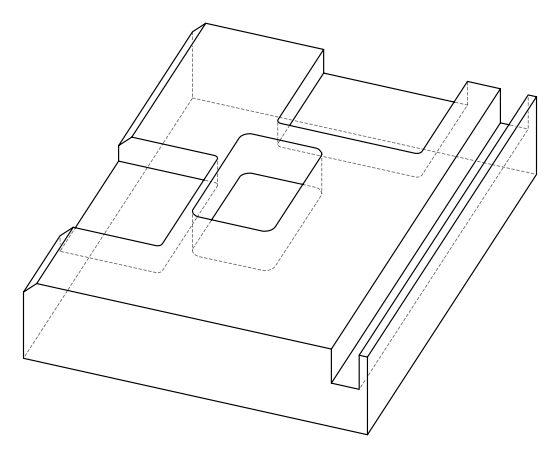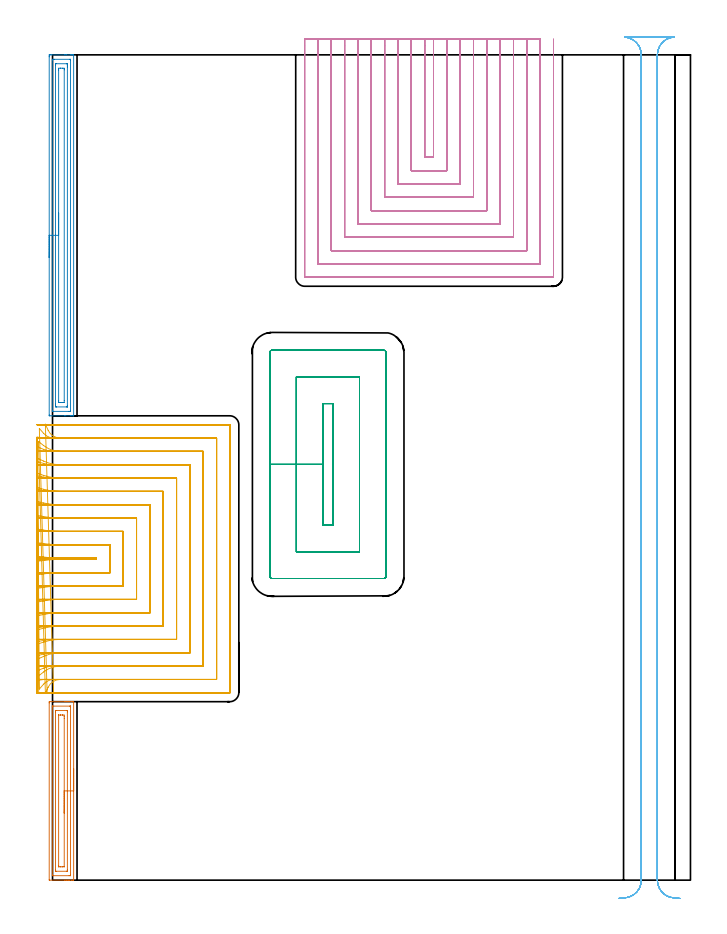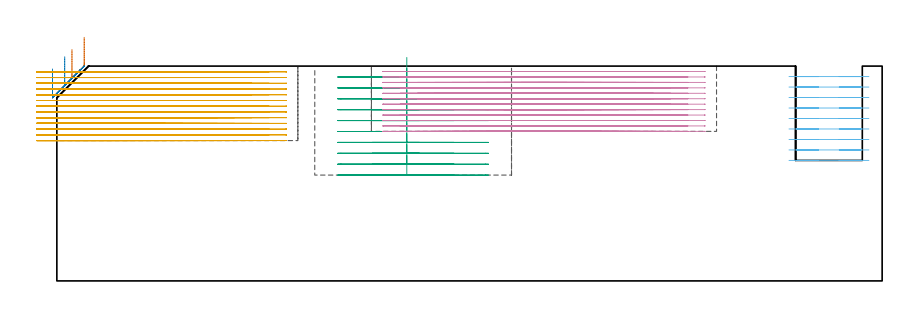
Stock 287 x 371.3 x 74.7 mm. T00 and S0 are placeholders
(PLAN: 6 operations, 3 tool changes, 199.2 min)
(1 AREA_MILL | FG_CHAMFER_SURFACE | UGT0205_001 | 2.83 min | 5236 mm3)
(2 AREA_MILL_1 | FG_CHAMFER_SURFACE_1 | UGT0205_001 | 5.46 min | 10201 mm3)
(3 MILL_RECTANGULAR_POCKET | POCKET_RECTANGULAR_STRAIGHT | NXT0201_012 | Follow Part, ap 4, ae 75% | 14.4 min | 305069 mm3)
(4 MILL_SLOT | SLOT_PARTIAL_RECTANGULAR | NXT0201_009 | Follow Part, ap 2, ae 75% | 78.93 min | 283444 mm3)
(5 MILL_SLOT_1 | SLOT_PARTIAL_RECTANGULAR_1 | NXT0201_009 | Follow Part, ap 2, ae 75% | 82.66 min | 278215 mm3)
(6 MILL_RECTANGULAR_SLOT | SLOT_RECTANGULAR | NXT0201_012 | Follow Part, ap 4, ae 75% | 14.88 min | 282540 mm3)
(TOOL UGT0205_001 | Chamfer Mill 20 x 3 x 45 deg. | D20 FL50 Z2)
(TOOL NXT0201_012 | ENDMILL 16mm [2P460-1600-NA 1630] | D16 FL38 Z6)
(TOOL NXT0201_009 | ENDMILL 8mm [2P460-0800-NA 1630] | D8 FL26 Z6)
(OP 1 AREA_MILL)
G17 G21 G94 G90
T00 M6
G54
G17 G0 G90 X9.5 Y50.15 S1061 M3
G43 Z84.7 H0
G94 G1 Y50.112 Z83.828 F250.
Y49.998 Z82.963
Y49.809 Z82.112
Y49.547 Z81.28
Y49.213 Z80.474
Y48.81 Z79.7
Y48.342 Z78.964
Y47.81 Z78.272
Y47.221 Z77.629
Y46.578 Z77.039
Y45.886 Z76.508
Y45.15 Z76.04
Y44.376 Z75.637
Y43.57 Z75.303
Y42.738 Z75.041
Y41.887 Z74.852
Y41.022 Z74.738
Y40.15 Z74.7
Y0.117
X9.504 Y0.01 Z74.696
X9.462 Y0.007 Z74.654
X9.178 Y0. Z74.377
X8.604 Z73.803
X7.603 Z72.802
X7.121 Z72.317
X6.88 Z72.077
X6.229 Z71.426
X5.989 Z71.186
X5.338 Z70.532
X-1.231 Y0.001 Z63.966
X-1.491 Y0.01 Z63.705
X-1.499 Y0.268 Z63.699
X-1.5 Y79.735 Z63.7
X-1.496 Y80.034 Z63.702
X-1.491 Y80.29 Z63.705
X-1.23 Y80.3 Z63.967
X5.338 Z70.532
X5.989 Z71.186
X6.229 Z71.426
X6.88 Z72.077
X7.121 Z72.317
X7.603 Z72.802
X8.423 Z73.622
X8.905 Z74.103
X9.179 Z74.377
X9.462 Y80.293 Z74.654
X9.497 Y80.29 Z74.689
X9.5 Y80.18 Z74.7
Y40.15
X8.086 Z73.286
X8.085 Y2.272 Z73.285
X8.084 Y2.199 Z73.284
X8.079 Y2.055 Z73.279
X8.072 Y2.009 Z73.272
X8.055 Y2.006 Z73.255
X8.013 Y2.004 Z73.213
X7.466 Y2. Z72.666
X0.332 Z65.532
X-0.013 Y2.004 Z65.187
X-0.061 Y2.007 Z65.139
X-0.072 Y2.009 Z65.128
X-0.079 Y2.031 Z65.121
X-0.082 Y2.126 Z65.118
X-0.085 Y2.271 Z65.115
Y78.028
X-0.084 Y78.102 Z65.116
X-0.079 Y78.246 Z65.121
X-0.072 Y78.291 Z65.128
X-0.055 Y78.294 Z65.145
X-0.013 Y78.296 Z65.187
X0.534 Y78.3 Z65.734
X7.668 Z72.868
X8.013 Y78.296 Z73.213
X8.061 Y78.293 Z73.261
X8.072 Y78.291 Z73.272
X8.079 Y78.269 Z73.279
X8.082 Y78.174 Z73.282
X8.085 Y78.029 Z73.285
X8.086 Y40.15 Z73.286
X6.671 Z71.871
Y4.572
X6.667 Y4.123 Z71.867
X6.665 Y4.022 Z71.865
X6.476 Y4.007 Z71.676
X6.352 Y4.001 Z71.552
X1.647 Z66.847
X1.401 Y4.006 Z66.601
X1.335 Y4.01 Z66.535
X1.332 Y4.023 Z66.532
X1.33 Y4.06 Z66.53
X1.329 Y4.123 Z66.529
X1.328 Y4.564 Z66.528
X1.329 Y75.728 Z66.529
X1.333 Y76.177 Z66.533
X1.335 Y76.278 Z66.535
X1.524 Y76.293 Z66.724
X1.648 Y76.299 Z66.848
X6.353 Z71.553
X6.599 Y76.294 Z71.799
X6.665 Y76.29 Z71.865
X6.667 Y76.277 Z71.867
X6.67 Y76.24 Z71.87
X6.671 Y76.177 Z71.871
Y75.736
Y40.15
X5.257 Z70.457
Y6.185
X5.256 Y6.084 Z70.456
X5.253 Y6.034 Z70.453
X5.251 Y6.015 Z70.451
X5.232 Y6.007 Z70.432
X4.446 Y6. Z69.646
X4.348 Z69.548
X3.554 Z68.754
X3.456 Z68.656
X2.758 Y6.01 Z67.958
X2.749 Y6.015 Z67.949
X2.746 Y6.032 Z67.946
X2.744 Y6.076 Z67.944
X2.743 Y6.167 Z67.943
Y6.349
Y74.115
X2.744 Y74.217 Z67.944
X2.747 Y74.266 Z67.947
X2.749 Y74.285 Z67.949
X2.768 Y74.293 Z67.968
X3.554 Y74.3 Z68.754
X3.652 Z68.852
X4.446 Z69.646
X4.544 Y74.299 Z69.744
X5.237 Y74.29 Z70.437
X5.255 Y73.59 Z70.455
X5.256 Y73.508 Z70.456
X5.257 Y72.699 Z70.457
Y40.15
Y39.278 Z70.495
Y38.414 Z70.609
Y37.562 Z70.798
Y36.73 Z71.06
Y35.924 Z71.394
Y35.15 Z71.797
Y34.414 Z72.266
Y33.722 Z72.797
Y33.079 Z73.386
Y32.49 Z74.029
Y31.959 Z74.721
Y31.49 Z75.457
Y31.087 Z76.231
Y30.753 Z77.037
Y30.491 Z77.869
Y30.302 Z78.721
Y30.188 Z79.586
Y30.15 Z80.457
G0 Z84.7
M5
M2
(OP 2 AREA_MILL_1)
G17 G21 G94 G90
T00 M6
G54
G17 G0 G90 X-1.5 Y280.1 S1061 M3
G43 Z84.7 H0
Z73.7
G94 G1 Y280.138 Z72.828 F250.
Y280.252 Z71.964
Y280.441 Z71.112
Y280.703 Z70.28
Y281.037 Z69.474
Y281.44 Z68.7
Y281.908 Z67.964
Y282.44 Z67.272
Y283.029 Z66.629
Y283.672 Z66.04
Y284.364 Z65.509
Y285.1 Z65.04
Y285.874 Z64.637
Y286.68 Z64.303
Y287.512 Z64.041
Y288.363 Z63.852
Y289.228 Z63.738
Y290.1 Z63.7
Y370.422
X-1.498 Y370.718 Z63.702
X-1.491 Y371.293 Z63.706
X-1.483 Y371.296 Z63.714
X-0.905 Y371.299 Z64.292
X-0.322 Y371.3 Z64.875
X5.338 Z70.532
X5.955 Z71.153
X6.229 Z71.426
X8.013 Z73.208
X8.561 Z73.76
X8.905 Z74.103
X9.134 Z74.333
X9.456 Y371.292 Z74.648
X9.497 Y371.29 Z74.688
X9.5 Y371.163 Z74.7
Y209.033
X9.504 Y208.91 Z74.695
X9.495 Y208.908 Z74.686
X9.455 Y208.904 Z74.647
X9.134 Y208.9 Z74.333
X8.561 Z73.76
X8.013 Z73.208
X5.955 Z71.153
X5.338 Z70.532
X-1.214 Y208.901 Z63.983
X-1.492 Y208.91 Z63.705
X-1.499 Y209.186 Z63.699
Y209.216
X-1.5 Y290.1 Z63.7
X-0.086 Z65.114
Y369.009 Z65.115
X-0.084 Y369.082 Z65.116
X-0.079 Y369.226 Z65.121
X-0.075 Y369.291 Z65.125
X-0.058 Y369.294 Z65.142
X-0.013 Y369.297 Z65.187
X0.515 Y369.3 Z65.715
X0.879 Z66.079
X7.649 Z72.849
X8.013 Y369.297 Z73.213
X8.064 Y369.294 Z73.264
X8.074 Y369.291 Z73.274
X8.079 Y369.25 Z73.279
X8.083 Y369.154 Z73.283
X8.085 Y369.009 Z73.285
X8.086 Y368.936 Z73.286
X8.085 Y211.191 Z73.285
X8.084 Y211.118 Z73.284
X8.079 Y210.974 Z73.279
X8.075 Y210.909 Z73.275
X8.058 Y210.906 Z73.258
X8.013 Y210.903 Z73.213
X7.485 Y210.9 Z72.685
X7.121 Z72.321
X0.351 Z65.551
X-0.013 Y210.903 Z65.187
X-0.064 Y210.906 Z65.136
X-0.074 Y210.909 Z65.126
X-0.079 Y210.949 Z65.121
X-0.083 Y211.045 Z65.117
X-0.085 Y211.191 Z65.115
X-0.086 Y211.264 Z65.114
Y290.1
X1.328 Z66.528
X1.329 Y366.705 Z66.529
X1.331 Y367.154 Z66.531
X1.333 Y367.264 Z66.533
X1.335 Y367.283 Z66.535
X1.383 Y367.29 Z66.583
X1.479 Y367.296 Z66.679
X1.625 Y367.3 Z66.825
X6.229 Y367.299 Z71.429
X6.375 Y367.297 Z71.575
X6.66 Y367.29 Z71.86
X6.664 Y367.154 Z71.864
X6.669 Y366.715 Z71.869
X6.671 Y366.264 Z71.871
Y365.822
Y213.495
X6.669 Y213.046 Z71.869
X6.667 Y212.936 Z71.867
X6.665 Y212.917 Z71.865
X6.617 Y212.91 Z71.817
X6.52 Y212.904 Z71.72
X6.375 Y212.9 Z71.575
X1.771 Y212.901 Z66.971
X1.625 Y212.903 Z66.825
X1.341 Y212.91 Z66.541
X1.335 Y213.046 Z66.535
X1.33 Y213.485 Z66.53
X1.329 Y213.936 Z66.529
X1.328 Y214.378 Z66.528
Y290.1
X2.743 Z67.943
Y364.482
X2.75 Y365.286 Z67.95
X3.554 Y365.3 Z68.754
X3.627 Z68.827
X4.519 Z69.719
X5.25 Y365.284 Z70.45
X5.257 Y364.562 Z70.457
Y215.718
X5.25 Y214.914 Z70.45
X4.446 Y214.9 Z69.646
X4.373 Z69.573
X3.481 Z68.681
X2.75 Y214.916 Z67.95
X2.743 Y215.638 Z67.943
Y290.1
Y290.972 Z67.981
Y291.836 Z68.095
Y292.688 Z68.283
Y293.52 Z68.546
Y294.326 Z68.88
Y295.1 Z69.282
Y295.836 Z69.751
Y296.528 Z70.282
Y297.171 Z70.872
Y297.76 Z71.515
Y298.291 Z72.207
Y298.76 Z72.943
Y299.163 Z73.716
Y299.497 Z74.522
Y299.759 Z75.354
Y299.948 Z76.206
Y300.062 Z77.071
Y300.1 Z77.943
G0 Z84.7
M5
M2
(OP 3 MILL_RECTANGULAR_POCKET)
G17 G21 G94 G90
T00 M6
G54
G17 G0 G90 X121.7 Y212.391 S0 M3
G43 Z84.7 H1
Z77.7
G94 G1 Y187.05 Z70.91 F250.
Y159.7 F500.
X126.1
Y214.4
X121.7
Y187.05
X109.7
Y147.7
X138.1
Y226.4
X109.7
Y187.05
X97.7
Y136.8
G3 X98.8 Y135.7 R1.1
G1 X149.
G3 X150.1 Y136.8 R1.1
G1 Y237.3
G3 X149. Y238.4 R1.1
G1 X98.8
G3 X97.7 Y237.3 R1.1
G1 Y187.05
Y186.05
G0 X121.7 Y212.391 Z73.91
G1 Y187.05 Z67.12 F250.
Y159.7 F500.
X126.1
Y214.4
X121.7
Y187.05
X109.7
Y147.7
X138.1
Y226.4
X109.7
Y187.05
X97.7
Y136.8
G3 X98.8 Y135.7 R1.1
G1 X149.
G3 X150.1 Y136.8 R1.1
G1 Y237.3
G3 X149. Y238.4 R1.1
G1 X98.8
G3 X97.7 Y237.3 R1.1
G1 Y187.05
Y186.05
G0 X121.7 Y212.391 Z70.12
G1 Y187.05 Z63.33 F250.
Y159.7 F500.
X126.1
Y214.4
X121.7
Y187.05
X109.7
Y147.7
X138.1
Y226.4
X109.7
Y187.05
X97.7
Y136.8
G3 X98.8 Y135.7 R1.1
G1 X149.
G3 X150.1 Y136.8 R1.1
G1 Y237.3
G3 X149. Y238.4 R1.1
G1 X98.8
G3 X97.7 Y237.3 R1.1
G1 Y187.05
Y186.05
G0 X121.7 Y212.391 Z66.33
G1 Y187.05 Z59.54 F250.
Y159.7 F500.
X126.1
Y214.4
X121.7
Y187.05
X109.7
Y147.7
X138.1
Y226.4
X109.7
Y187.05
X97.7
Y136.8
G3 X98.8 Y135.7 R1.1
G1 X149.
G3 X150.1 Y136.8 R1.1
G1 Y237.3
G3 X149. Y238.4 R1.1
G1 X98.8
G3 X97.7 Y237.3 R1.1
G1 Y187.05
Y186.05
G0 X121.7 Y212.391 Z62.54
G1 Y187.05 Z55.75 F250.
Y159.7 F500.
X126.1
Y214.4
X121.7
Y187.05
X109.7
Y147.7
X138.1
Y226.4
X109.7
Y187.05
X97.7
Y136.8
G3 X98.8 Y135.7 R1.1
G1 X149.
G3 X150.1 Y136.8 R1.1
G1 Y237.3
G3 X149. Y238.4 R1.1
G1 X98.8
G3 X97.7 Y237.3 R1.1
G1 Y187.05
Y186.05
G0 X121.7 Y212.391 Z58.75
G1 Y187.05 Z51.96 F250.
Y159.7 F500.
X126.1
Y214.4
X121.7
Y187.05
X109.7
Y147.7
X138.1
Y226.4
X109.7
Y187.05
X97.7
Y136.8
G3 X98.8 Y135.7 R1.1
G1 X149.
G3 X150.1 Y136.8 R1.1
G1 Y237.3
G3 X149. Y238.4 R1.1
G1 X98.8
G3 X97.7 Y237.3 R1.1
G1 Y187.05
Y186.05
G0 X121.7 Y212.391 Z54.96
G1 Y187.05 Z48.17 F250.
Y159.7 F500.
X126.1
Y214.4
X121.7
Y187.05
X109.7
Y147.7
X138.1
Y226.4
X109.7
Y187.05
X97.7
Y136.8
G3 X98.8 Y135.7 R1.1
G1 X149.
G3 X150.1 Y136.8 R1.1
G1 Y237.3
G3 X149. Y238.4 R1.1
G1 X98.8
G3 X97.7 Y237.3 R1.1
G1 Y187.05
Y186.05
G0 X121.7 Y212.391 Z51.17
G1 Y187.05 Z44.38 F250.
Y159.7 F500.
X126.1
Y214.4
X121.7
Y187.05
X109.7
Y147.7
X138.1
Y226.4
X109.7
Y187.05
X97.7
Y136.8
G3 X98.8 Y135.7 R1.1
G1 X149.
G3 X150.1 Y136.8 R1.1
G1 Y237.3
G3 X149. Y238.4 R1.1
G1 X98.8
G3 X97.7 Y237.3 R1.1
G1 Y187.05
Y186.05
G0 X121.7 Y212.391 Z47.38
G1 Y187.05 Z40.59 F250.
Y159.7 F500.
X126.1
Y214.4
X121.7
Y187.05
X109.7
Y147.7
X138.1
Y226.4
X109.7
Y187.05
X97.7
Y136.8
G3 X98.8 Y135.7 R1.1
G1 X149.
G3 X150.1 Y136.8 R1.1
G1 Y237.3
G3 X149. Y238.4 R1.1
G1 X98.8
G3 X97.7 Y237.3 R1.1
G1 Y187.05
Y186.05
G0 X121.7 Y212.391 Z43.59
G1 Y187.05 Z36.8 F250.
Y159.7 F500.
X126.1
Y214.4
X121.7
Y187.05
X109.7
Y147.7
X138.1
Y226.4
X109.7
Y187.05
X97.7
Y136.8
G3 X98.8 Y135.7 R1.1
G1 X149.
G3 X150.1 Y136.8 R1.1
G1 Y237.3
G3 X149. Y238.4 R1.1
G1 X98.8
G3 X97.7 Y237.3 R1.1
G1 Y187.05
Y186.05
G0 Z84.7
M5
M2
(OP 4 MILL_SLOT)
G17 G21 G94 G90
T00 M6
G54
G17 G0 G90 X167.4 Y378.3 S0 M3
G43 Z84.7 H1
Z72.808
G94 G1 Y375.3 F250.
Y325.2 F500.
X171.4
Y375.3
Y378.3 F250.
X161.4
Y375.3
Y319.2 F500.
X177.4
Y375.3
Y378.3 F250.
X155.4
Y375.3
Y313.2 F500.
X183.4
Y375.3
Y378.3 F250.
X149.4
Y375.3
Y307.2 F500.
X189.4
Y375.3
Y378.3 F250.
X143.4
Y375.3
Y301.2 F500.
X195.4
Y375.3
Y378.3 F250.
X137.4
Y375.3
Y295.2 F500.
X201.4
Y375.3
Y378.3 F250.
X131.4
Y375.3
Y289.2 F500.
X207.4
Y375.3
Y378.3 F250.
X125.4
Y375.3
Y283.2 F500.
X213.4
Y375.3
Y378.3 F250.
X119.4
Y375.3
Y277.2 F500.
X219.4
Y375.3
Y378.3 F250.
X113.4
Y375.3
Y271.3 F500.
X113.405 Y271.245
X113.445 Y271.205
X113.5 Y271.2
X225.3
X225.355 Y271.205
X225.395 Y271.245
X225.4 Y271.3
Y375.3
Y378.3 F250.
G0 X167.4 Z70.917
G1 Y375.3
Y325.2 F500.
X171.4
Y375.3
Y378.3 F250.
X161.4
Y375.3
Y319.2 F500.
X177.4
Y375.3
Y378.3 F250.
X155.4
Y375.3
Y313.2 F500.
X183.4
Y375.3
Y378.3 F250.
X149.4
Y375.3
Y307.2 F500.
X189.4
Y375.3
Y378.3 F250.
X143.4
Y375.3
Y301.2 F500.
X195.4
Y375.3
Y378.3 F250.
X137.4
Y375.3
Y295.2 F500.
X201.4
Y375.3
Y378.3 F250.
X131.4
Y375.3
Y289.2 F500.
X207.4
Y375.3
Y378.3 F250.
X125.4
Y375.3
Y283.2 F500.
X213.4
Y375.3
Y378.3 F250.
X119.4
Y375.3
Y277.2 F500.
X219.4
Y375.3
Y378.3 F250.
X113.4
Y375.3
Y271.3 F500.
X113.405 Y271.245
X113.445 Y271.205
X113.5 Y271.2
X225.3
X225.355 Y271.205
X225.395 Y271.245
X225.4 Y271.3
Y375.3
Y378.3 F250.
G0 X167.4 Z69.025
G1 Y375.3
Y325.2 F500.
X171.4
Y375.3
Y378.3 F250.
X161.4
Y375.3
Y319.2 F500.
X177.4
Y375.3
Y378.3 F250.
X155.4
Y375.3
Y313.2 F500.
X183.4
Y375.3
Y378.3 F250.
X149.4
Y375.3
Y307.2 F500.
X189.4
Y375.3
Y378.3 F250.
X143.4
Y375.3
Y301.2 F500.
X195.4
Y375.3
Y378.3 F250.
X137.4
Y375.3
Y295.2 F500.
X201.4
Y375.3
Y378.3 F250.
X131.4
Y375.3
Y289.2 F500.
X207.4
Y375.3
Y378.3 F250.
X125.4
Y375.3
Y283.2 F500.
X213.4
Y375.3
Y378.3 F250.
X119.4
Y375.3
Y277.2 F500.
X219.4
Y375.3
Y378.3 F250.
X113.4
Y375.3
Y271.3 F500.
X113.405 Y271.245
X113.445 Y271.205
X113.5 Y271.2
X225.3
X225.355 Y271.205
X225.395 Y271.245
X225.4 Y271.3
Y375.3
Y378.3 F250.
G0 X167.4 Z67.133
G1 Y375.3
Y325.2 F500.
X171.4
Y375.3
Y378.3 F250.
X161.4
Y375.3
Y319.2 F500.
X177.4
Y375.3
Y378.3 F250.
X155.4
Y375.3
Y313.2 F500.
X183.4
Y375.3
Y378.3 F250.
X149.4
Y375.3
Y307.2 F500.
X189.4
Y375.3
Y378.3 F250.
X143.4
Y375.3
Y301.2 F500.
X195.4
Y375.3
Y378.3 F250.
X137.4
Y375.3
Y295.2 F500.
X201.4
Y375.3
Y378.3 F250.
X131.4
Y375.3
Y289.2 F500.
X207.4
Y375.3
Y378.3 F250.
X125.4
Y375.3
Y283.2 F500.
X213.4
Y375.3
Y378.3 F250.
X119.4
Y375.3
Y277.2 F500.
X219.4
Y375.3
Y378.3 F250.
X113.4
Y375.3
Y271.3 F500.
X113.405 Y271.245
X113.445 Y271.205
X113.5 Y271.2
X225.3
X225.355 Y271.205
X225.395 Y271.245
X225.4 Y271.3
Y375.3
Y378.3 F250.
G0 X167.4 Z65.242
G1 Y375.3
Y325.2 F500.
X171.4
Y375.3
Y378.3 F250.
X161.4
Y375.3
Y319.2 F500.
X177.4
Y375.3
Y378.3 F250.
X155.4
Y375.3
Y313.2 F500.
X183.4
Y375.3
Y378.3 F250.
X149.4
Y375.3
Y307.2 F500.
X189.4
Y375.3
Y378.3 F250.
X143.4
Y375.3
Y301.2 F500.
X195.4
Y375.3
Y378.3 F250.
X137.4
Y375.3
Y295.2 F500.
X201.4
Y375.3
Y378.3 F250.
X131.4
Y375.3
Y289.2 F500.
X207.4
Y375.3
Y378.3 F250.
X125.4
Y375.3
Y283.2 F500.
X213.4
Y375.3
Y378.3 F250.
X119.4
Y375.3
Y277.2 F500.
X219.4
Y375.3
Y378.3 F250.
X113.4
Y375.3
Y271.3 F500.
X113.405 Y271.245
X113.445 Y271.205
X113.5 Y271.2
X225.3
X225.355 Y271.205
X225.395 Y271.245
X225.4 Y271.3
Y375.3
Y378.3 F250.
G0 X167.4 Z63.35
G1 Y375.3
Y325.2 F500.
X171.4
Y375.3
Y378.3 F250.
X161.4
Y375.3
Y319.2 F500.
X177.4
Y375.3
Y378.3 F250.
X155.4
Y375.3
Y313.2 F500.
X183.4
Y375.3
Y378.3 F250.
X149.4
Y375.3
Y307.2 F500.
X189.4
Y375.3
Y378.3 F250.
X143.4
Y375.3
Y301.2 F500.
X195.4
Y375.3
Y378.3 F250.
X137.4
Y375.3
Y295.2 F500.
X201.4
Y375.3
Y378.3 F250.
X131.4
Y375.3
Y289.2 F500.
X207.4
Y375.3
Y378.3 F250.
X125.4
Y375.3
Y283.2 F500.
X213.4
Y375.3
Y378.3 F250.
X119.4
Y375.3
Y277.2 F500.
X219.4
Y375.3
Y378.3 F250.
X113.4
Y375.3
Y271.3 F500.
X113.405 Y271.245
X113.445 Y271.205
X113.5 Y271.2
X225.3
X225.355 Y271.205
X225.395 Y271.245
X225.4 Y271.3
Y375.3
Y378.3 F250.
G0 X167.4 Z61.458
G1 Y375.3
Y325.2 F500.
X171.4
Y375.3
Y378.3 F250.
X161.4
Y375.3
Y319.2 F500.
X177.4
Y375.3
Y378.3 F250.
X155.4
Y375.3
Y313.2 F500.
X183.4
Y375.3
Y378.3 F250.
X149.4
Y375.3
Y307.2 F500.
X189.4
Y375.3
Y378.3 F250.
X143.4
Y375.3
Y301.2 F500.
X195.4
Y375.3
Y378.3 F250.
X137.4
Y375.3
Y295.2 F500.
X201.4
Y375.3
Y378.3 F250.
X131.4
Y375.3
Y289.2 F500.
X207.4
Y375.3
Y378.3 F250.
X125.4
Y375.3
Y283.2 F500.
X213.4
Y375.3
Y378.3 F250.
X119.4
Y375.3
Y277.2 F500.
X219.4
Y375.3
Y378.3 F250.
X113.4
Y375.3
Y271.3 F500.
X113.405 Y271.245
X113.445 Y271.205
X113.5 Y271.2
X225.3
X225.355 Y271.205
X225.395 Y271.245
X225.4 Y271.3
Y375.3
Y378.3 F250.
G0 X167.4 Z59.567
G1 Y375.3
Y325.2 F500.
X171.4
Y375.3
Y378.3 F250.
X161.4
Y375.3
Y319.2 F500.
X177.4
Y375.3
Y378.3 F250.
X155.4
Y375.3
Y313.2 F500.
X183.4
Y375.3
Y378.3 F250.
X149.4
Y375.3
Y307.2 F500.
X189.4
Y375.3
Y378.3 F250.
X143.4
Y375.3
Y301.2 F500.
X195.4
Y375.3
Y378.3 F250.
X137.4
Y375.3
Y295.2 F500.
X201.4
Y375.3
Y378.3 F250.
X131.4
Y375.3
Y289.2 F500.
X207.4
Y375.3
Y378.3 F250.
X125.4
Y375.3
Y283.2 F500.
X213.4
Y375.3
Y378.3 F250.
X119.4
Y375.3
Y277.2 F500.
X219.4
Y375.3
Y378.3 F250.
X113.4
Y375.3
Y271.3 F500.
X113.405 Y271.245
X113.445 Y271.205
X113.5 Y271.2
X225.3
X225.355 Y271.205
X225.395 Y271.245
X225.4 Y271.3
Y375.3
Y378.3 F250.
G0 X167.4 Z57.675
G1 Y375.3
Y325.2 F500.
X171.4
Y375.3
Y378.3 F250.
X161.4
Y375.3
Y319.2 F500.
X177.4
Y375.3
Y378.3 F250.
X155.4
Y375.3
Y313.2 F500.
X183.4
Y375.3
Y378.3 F250.
X149.4
Y375.3
Y307.2 F500.
X189.4
Y375.3
Y378.3 F250.
X143.4
Y375.3
Y301.2 F500.
X195.4
Y375.3
Y378.3 F250.
X137.4
Y375.3
Y295.2 F500.
X201.4
Y375.3
Y378.3 F250.
X131.4
Y375.3
Y289.2 F500.
X207.4
Y375.3
Y378.3 F250.
X125.4
Y375.3
Y283.2 F500.
X213.4
Y375.3
Y378.3 F250.
X119.4
Y375.3
Y277.2 F500.
X219.4
Y375.3
Y378.3 F250.
X113.4
Y375.3
Y271.3 F500.
X113.405 Y271.245
X113.445 Y271.205
X113.5 Y271.2
X225.3
X225.355 Y271.205
X225.395 Y271.245
X225.4 Y271.3
Y375.3
Y378.3 F250.
G0 X167.4 Z55.783
G1 Y375.3
Y325.2 F500.
X171.4
Y375.3
Y378.3 F250.
X161.4
Y375.3
Y319.2 F500.
X177.4
Y375.3
Y378.3 F250.
X155.4
Y375.3
Y313.2 F500.
X183.4
Y375.3
Y378.3 F250.
X149.4
Y375.3
Y307.2 F500.
X189.4
Y375.3
Y378.3 F250.
X143.4
Y375.3
Y301.2 F500.
X195.4
Y375.3
Y378.3 F250.
X137.4
Y375.3
Y295.2 F500.
X201.4
Y375.3
Y378.3 F250.
X131.4
Y375.3
Y289.2 F500.
X207.4
Y375.3
Y378.3 F250.
X125.4
Y375.3
Y283.2 F500.
X213.4
Y375.3
Y378.3 F250.
X119.4
Y375.3
Y277.2 F500.
X219.4
Y375.3
Y378.3 F250.
X113.4
Y375.3
Y271.3 F500.
X113.405 Y271.245
X113.445 Y271.205
X113.5 Y271.2
X225.3
X225.355 Y271.205
X225.395 Y271.245
X225.4 Y271.3
Y375.3
Y378.3 F250.
G0 X167.4 Z53.892
G1 Y375.3
Y325.2 F500.
X171.4
Y375.3
Y378.3 F250.
X161.4
Y375.3
Y319.2 F500.
X177.4
Y375.3
Y378.3 F250.
X155.4
Y375.3
Y313.2 F500.
X183.4
Y375.3
Y378.3 F250.
X149.4
Y375.3
Y307.2 F500.
X189.4
Y375.3
Y378.3 F250.
X143.4
Y375.3
Y301.2 F500.
X195.4
Y375.3
Y378.3 F250.
X137.4
Y375.3
Y295.2 F500.
X201.4
Y375.3
Y378.3 F250.
X131.4
Y375.3
Y289.2 F500.
X207.4
Y375.3
Y378.3 F250.
X125.4
Y375.3
Y283.2 F500.
X213.4
Y375.3
Y378.3 F250.
X119.4
Y375.3
Y277.2 F500.
X219.4
Y375.3
Y378.3 F250.
X113.4
Y375.3
Y271.3 F500.
X113.405 Y271.245
X113.445 Y271.205
X113.5 Y271.2
X225.3
X225.355 Y271.205
X225.395 Y271.245
X225.4 Y271.3
Y375.3
Y378.3 F250.
G0 X167.4 Z52.
G1 Y375.3
Y325.2 F500.
X171.4
Y375.3
Y378.3 F250.
X161.4
Y375.3
Y319.2 F500.
X177.4
Y375.3
Y378.3 F250.
X155.4
Y375.3
Y313.2 F500.
X183.4
Y375.3
Y378.3 F250.
X149.4
Y375.3
Y307.2 F500.
X189.4
Y375.3
Y378.3 F250.
X143.4
Y375.3
Y301.2 F500.
X195.4
Y375.3
Y378.3 F250.
X137.4
Y375.3
Y295.2 F500.
X201.4
Y375.3
Y378.3 F250.
X131.4
Y375.3
Y289.2 F500.
X207.4
Y375.3
Y378.3 F250.
X125.4
Y375.3
Y283.2 F500.
X213.4
Y375.3
Y378.3 F250.
X119.4
Y375.3
Y277.2 F500.
X219.4
Y375.3
Y378.3 F250.
X113.4
Y375.3
Y271.3 F500.
X113.405 Y271.245
X113.445 Y271.205
X113.5 Y271.2
X225.3
X225.355 Y271.205
X225.395 Y271.245
X225.4 Y271.3
Y375.3
Y378.3 F250.
G0 Z84.7
M5
M2
(OP 5 MILL_SLOT_1)
G17 G21 G94 G90
T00 M6
G54
G17 G0 G90 X-6.977 Y143.458 S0 M3
G43 Z84.7 H1
Z72.708
G94 G1 X-4. Y143.832 F250.
G2 X3.481 Y144.3 R60. F500.
G1 X19.8
Y144.9
X3.47
G2 X-4. Y145.367 R60.
G1 X-6.977 Y145.74 F250.
X-6.971 Y137.364
X-4. Y137.779
G2 X3.481 Y138.3 R54. F500.
G1 X25.8
Y150.9
X3.47
G2 X-4. Y151.419 R54.
G1 X-6.971 Y151.834 F250.
X-6.963 Y131.246
X-4. Y131.713
G2 X3.481 Y132.3 R48. F500.
G1 X31.8
Y156.9
X3.47
G2 X-4. Y157.485 R48.
G1 X-6.963 Y157.952 F250.
X-6.952 Y125.094
X-4. Y125.628
G2 X3.481 Y126.3 R42. F500.
G1 X37.8
Y162.9
X3.47
G2 X-4. Y163.57 R42.
G1 X-6.952 Y164.103 F250.
X-6.935 Y118.891
X-4. Y119.514
G2 X3.481 Y120.3 R36. F500.
G1 X43.8
Y168.9
X3.47
G2 X-4. Y169.684 R36.
G1 X-6.935 Y170.306 F250.
X-6.905 Y112.604
X-4. Y113.352
G2 X3.481 Y114.3 R30. F500.
G1 X49.8
Y174.9
X3.47
G2 X-4. Y175.845 R30.
G1 X-6.906 Y176.592 F250.
X-6.851 Y106.169
X-4. Y107.104
G2 X3.481 Y108.3 R24. F500.
G1 X55.8
Y180.9
X3.47
G2 X-4. Y182.092 R24.
G1 X-6.851 Y183.026 F250.
X-6.729 Y99.425
X-4. Y100.672
G2 X3.481 Y102.3 R18. F500.
G1 X61.8
Y186.9
X3.47
G2 X-4. Y188.523 R18.
G1 X-6.729 Y189.768 F250.
X-6.346 Y91.812
X-4. Y93.682
G2 X3.481 Y96.3 R12. F500.
G1 X67.8
Y192.9
X3.47
G2 X-4. Y195.509 R12.
G1 X-6.348 Y197.376 F250.
X-3.223 Y84.061 F500.
X-1.977 Y86.79 F250.
G2 X3.481 Y90.3 R6. F500.
G1 X73.8
Y198.9
X3.47
G2 X-1.99 Y202.413 R6.
G1 X-3.234 Y205.143 F250.
X0.481 Y84.3 F500.
X3.481 F250.
X79.7 F500.
X79.755 Y84.305
X79.795 Y84.345
X79.8 Y84.4
Y204.8
X79.795 Y204.855
X79.755 Y204.895
X79.7 Y204.9
X3.47
X0.47 F250.
G0 Z84.7
X-6.991 Y143.898
Z70.715
G1 X-4. Y144.126
G2 X0.562 Y144.3 R60. F500.
G1 X19.8
Y144.9
X0.556
G2 X-4. Y145.073 R60.
G1 X-6.991 Y145.301 F250.
X-6.989 Y137.853
X-4. Y138.107
G2 X0.562 Y138.3 R54. F500.
G1 X25.8
Y150.9
X0.556
G2 X-4. Y151.093 R54.
G1 X-6.989 Y151.346 F250.
X-6.986 Y131.798
X-4. Y132.083
G2 X0.562 Y132.3 R48. F500.
G1 X31.8
Y156.9
X0.556
G2 X-4. Y157.117 R48.
G1 X-6.986 Y157.401 F250.
X-6.982 Y125.726
X-4. Y126.051
G2 X0.562 Y126.3 R42. F500.
G1 X37.8
Y162.9
X0.556
G2 X-4. Y163.148 R42.
G1 X-6.982 Y163.473 F250.
X-6.976 Y119.63
X-4. Y120.01
G2 X0.562 Y120.3 R36. F500.
G1 X43.8
Y168.9
X0.556
G2 X-4. Y169.189 R36.
G1 X-6.976 Y169.569 F250.
X-6.965 Y113.495
X-4. Y113.951
G2 X0.562 Y114.3 R30. F500.
G1 X49.8
Y174.9
X0.556
G2 X-4. Y175.248 R30.
G1 X-6.965 Y175.704 F250.
X-6.945 Y107.292
X-4. Y107.862
G2 X0.562 Y108.3 R24. F500.
G1 X55.8
Y180.9
X0.556
G2 X-4. Y181.336 R24.
G1 X-6.945 Y181.906 F250.
X-6.902 Y100.952
X-4. Y101.712
G2 X0.562 Y102.3 R18. F500.
G1 X61.8
Y186.9
X0.556
G2 X-4. Y187.486 R18.
G1 X-6.902 Y188.246 F250.
X-6.775 Y94.258
X-4. Y95.399
G2 X0.562 Y96.3 R12. F500.
G1 X67.8
Y192.9
X0.556
G2 X-4. Y193.799 R12.
G1 X-6.775 Y194.938 F250.
X-5.937 Y85.961
X-3.973 Y88.228
G2 X0.562 Y90.3 R6. F500.
G1 X73.8
Y198.9
X0.556
G2 X-3.974 Y200.966 R6.
G1 X-5.941 Y203.231 F250.
X-2.438 Y84.3 F500.
X0.562 F250.
X79.7 F500.
X79.755 Y84.305
X79.795 Y84.345
X79.8 Y84.4
Y204.8
X79.795 Y204.855
X79.755 Y204.895
X79.7 Y204.9
X0.556
X-2.444 F250.
G0 Z84.7
X-7. Y144.256
Z68.723
G1 X-4. Y144.295
G2 X-3.223 Y144.3 R60. F500.
G1 X19.8
Y144.9
X-3.224
G2 X-4. Y144.905 R60.
G1 X-7. Y144.944 F250.
Y138.251
X-4. Y138.294
G2 X-3.223 Y138.3 R54. F500.
G1 X25.8
Y150.9
X-3.224
G2 X-4. Y150.906 R54.
G1 X-7. Y150.949 F250.
Y132.245
X-4. Y132.294
G2 X-3.223 Y132.3 R48. F500.
G1 X31.8
Y156.9
X-3.224
G2 X-4. Y156.906 R48.
G1 X-7. Y156.955 F250.
X-6.999 Y126.237
X-4. Y126.293
G2 X-3.223 Y126.3 R42. F500.
G1 X37.8
Y162.9
X-3.224
G2 X-4. Y162.907 R42.
G1 X-6.999 Y162.963 F250.
Y120.227
X-4. Y120.292
G2 X-3.223 Y120.3 R36. F500.
G1 X43.8
Y168.9
X-3.224
G2 X-4. Y168.908 R36.
G1 X-6.999 Y168.973 F250.
Y114.212
X-4. Y114.29
G2 X-3.223 Y114.3 R30. F500.
G1 X49.8
Y174.9
X-3.224
G2 X-4. Y174.91 R30.
G1 X-6.999 Y174.988 F250.
X-6.998 Y108.19
X-4. Y108.287
G2 X-3.223 Y108.3 R24. F500.
G1 X55.8
Y180.9
X-3.224
G2 X-4. Y180.913 R24.
G1 X-6.998 Y181.01 F250.
X-6.997 Y102.154
X-4. Y102.283
G2 X-3.223 Y102.3 R18. F500.
G1 X61.8
Y186.9
X-3.224
G2 X-4. Y186.917 R18.
G1 X-6.997 Y187.046 F250.
X-6.994 Y96.081
X-4. Y96.275
G2 X-3.223 Y96.3 R12. F500.
G1 X67.8
Y192.9
X-3.224
G2 X-4. Y192.925 R12.
G1 X-6.994 Y193.119 F250.
X-6.975 Y89.861
X-4. Y90.249
G2 X-3.223 Y90.3 R6. F500.
G1 X73.8
Y198.9
X-3.224
G2 X-4. Y198.95 R6.
G1 X-6.975 Y199.339 F250.
X-6.223 Y84.3
X-3.223
X79.7 F500.
X79.755 Y84.305
X79.795 Y84.345
X79.8 Y84.4
Y204.8
X79.795 Y204.855
X79.755 Y204.895
X79.7 Y204.9
X-3.224
X-6.224 F250.
G0 X-7. Y144.299 Z66.731
G1 X-4. Y144.3
X19.8 F500.
Y144.9
X-4.
X-7. Y144.901 F250.
Y138.299
X-4. Y138.3
X25.8 F500.
Y150.9
X-4.
X-7. Y150.901 F250.
Y132.299
X-4. Y132.3
X31.8 F500.
Y156.9
X-4.
X-7. Y156.901 F250.
Y126.299
X-4. Y126.3
X37.8 F500.
Y162.9
X-4.
X-7. Y162.901 F250.
Y120.299
X-4. Y120.3
X43.8 F500.
Y168.9
X-4.
X-7. Y168.901 F250.
Y114.299
X-4. Y114.3
X49.8 F500.
Y174.9
X-4.
X-7. Y174.901 F250.
Y108.299
X-4. Y108.3
X55.8 F500.
Y180.9
X-4.
X-7. Y180.901 F250.
Y102.298
X-4. Y102.3
X61.8 F500.
Y186.9
X-4.
X-7. Y186.902 F250.
Y96.297
X-4. Y96.3
X67.8 F500.
Y192.9
X-4.
X-7. Y192.903 F250.
Y90.294
X-4. Y90.3
X73.8 F500.
Y198.9
X-4.
X-7. Y198.905 F250.
X-6.989 Y84.3
X-3.989
X79.7 F500.
X79.755 Y84.305
X79.795 Y84.345
X79.8 Y84.4
Y204.8
X79.795 Y204.855
X79.755 Y204.895
X79.7 Y204.9
X-3.99
X-6.99 F250.
G0 X-7. Y144.3 Z64.738
G1 X-4.
X19.8 F500.
Y144.9
X-4.
X-7. F250.
Y138.3
X-4.
X25.8 F500.
Y150.9
X-4.
X-7. F250.
Y132.3
X-4.
X31.8 F500.
Y156.9
X-4.
X-7. F250.
Y126.3
X-4.
X37.8 F500.
Y162.9
X-4.
X-7. F250.
Y120.3
X-4.
X43.8 F500.
Y168.9
X-4.
X-7. F250.
Y114.3
X-4.
X49.8 F500.
Y174.9
X-4.
X-7. F250.
Y108.3
X-4.
X55.8 F500.
Y180.9
X-4.
X-7. F250.
Y102.3
X-4.
X61.8 F500.
Y186.9
X-4.
X-7. F250.
Y96.3
X-4.
X67.8 F500.
Y192.9
X-4.
X-7. F250.
Y90.3
X-4.
X73.8 F500.
Y198.9
X-4.
X-7. F250.
Y84.3
X-4.
X79.7 F500.
X79.755 Y84.305
X79.795 Y84.345
X79.8 Y84.4
Y204.8
X79.795 Y204.855
X79.755 Y204.895
X79.7 Y204.9
X-4.
X-7. F250.
G0 Y144.3 Z62.746
G1 X-4.
X19.8 F500.
Y144.9
X-4.
X-7. F250.
Y138.3
X-4.
X25.8 F500.
Y150.9
X-4.
X-7. F250.
Y132.3
X-4.
X31.8 F500.
Y156.9
X-4.
X-7. F250.
Y126.3
X-4.
X37.8 F500.
Y162.9
X-4.
X-7. F250.
Y120.3
X-4.
X43.8 F500.
Y168.9
X-4.
X-7. F250.
Y114.3
X-4.
X49.8 F500.
Y174.9
X-4.
X-7. F250.
Y108.3
X-4.
X55.8 F500.
Y180.9
X-4.
X-7. F250.
Y102.3
X-4.
X61.8 F500.
Y186.9
X-4.
X-7. F250.
Y96.3
X-4.
X67.8 F500.
Y192.9
X-4.
X-7. F250.
Y90.3
X-4.
X73.8 F500.
Y198.9
X-4.
X-7. F250.
Y84.3
X-4.
X79.7 F500.
X79.755 Y84.305
X79.795 Y84.345
X79.8 Y84.4
Y204.8
X79.795 Y204.855
X79.755 Y204.895
X79.7 Y204.9
X-4.
X-7. F250.
G0 Y144.3 Z60.754
G1 X-4.
X19.8 F500.
Y144.9
X-4.
X-7. F250.
Y138.3
X-4.
X25.8 F500.
Y150.9
X-4.
X-7. F250.
Y132.3
X-4.
X31.8 F500.
Y156.9
X-4.
X-7. F250.
Y126.3
X-4.
X37.8 F500.
Y162.9
X-4.
X-7. F250.
Y120.3
X-4.
X43.8 F500.
Y168.9
X-4.
X-7. F250.
Y114.3
X-4.
X49.8 F500.
Y174.9
X-4.
X-7. F250.
Y108.3
X-4.
X55.8 F500.
Y180.9
X-4.
X-7. F250.
Y102.3
X-4.
X61.8 F500.
Y186.9
X-4.
X-7. F250.
Y96.3
X-4.
X67.8 F500.
Y192.9
X-4.
X-7. F250.
Y90.3
X-4.
X73.8 F500.
Y198.9
X-4.
X-7. F250.
Y84.3
X-4.
X79.7 F500.
X79.755 Y84.305
X79.795 Y84.345
X79.8 Y84.4
Y204.8
X79.795 Y204.855
X79.755 Y204.895
X79.7 Y204.9
X-4.
X-7. F250.
G0 Y144.3 Z58.761
G1 X-4.
X19.8 F500.
Y144.9
X-4.
X-7. F250.
Y138.3
X-4.
X25.8 F500.
Y150.9
X-4.
X-7. F250.
Y132.3
X-4.
X31.8 F500.
Y156.9
X-4.
X-7. F250.
Y126.3
X-4.
X37.8 F500.
Y162.9
X-4.
X-7. F250.
Y120.3
X-4.
X43.8 F500.
Y168.9
X-4.
X-7. F250.
Y114.3
X-4.
X49.8 F500.
Y174.9
X-4.
X-7. F250.
Y108.3
X-4.
X55.8 F500.
Y180.9
X-4.
X-7. F250.
Y102.3
X-4.
X61.8 F500.
Y186.9
X-4.
X-7. F250.
Y96.3
X-4.
X67.8 F500.
Y192.9
X-4.
X-7. F250.
Y90.3
X-4.
X73.8 F500.
Y198.9
X-4.
X-7. F250.
Y84.3
X-4.
X79.7 F500.
X79.755 Y84.305
X79.795 Y84.345
X79.8 Y84.4
Y204.8
X79.795 Y204.855
X79.755 Y204.895
X79.7 Y204.9
X-4.
X-7. F250.
G0 Y144.3 Z56.769
G1 X-4.
X19.8 F500.
Y144.9
X-4.
X-7. F250.
Y138.3
X-4.
X25.8 F500.
Y150.9
X-4.
X-7. F250.
Y132.3
X-4.
X31.8 F500.
Y156.9
X-4.
X-7. F250.
Y126.3
X-4.
X37.8 F500.
Y162.9
X-4.
X-7. F250.
Y120.3
X-4.
X43.8 F500.
Y168.9
X-4.
X-7. F250.
Y114.3
X-4.
X49.8 F500.
Y174.9
X-4.
X-7. F250.
Y108.3
X-4.
X55.8 F500.
Y180.9
X-4.
X-7. F250.
Y102.3
X-4.
X61.8 F500.
Y186.9
X-4.
X-7. F250.
Y96.3
X-4.
X67.8 F500.
Y192.9
X-4.
X-7. F250.
Y90.3
X-4.
X73.8 F500.
Y198.9
X-4.
X-7. F250.
Y84.3
X-4.
X79.7 F500.
X79.755 Y84.305
X79.795 Y84.345
X79.8 Y84.4
Y204.8
X79.795 Y204.855
X79.755 Y204.895
X79.7 Y204.9
X-4.
X-7. F250.
G0 Y144.3 Z54.777
G1 X-4.
X19.8 F500.
Y144.9
X-4.
X-7. F250.
Y138.3
X-4.
X25.8 F500.
Y150.9
X-4.
X-7. F250.
Y132.3
X-4.
X31.8 F500.
Y156.9
X-4.
X-7. F250.
Y126.3
X-4.
X37.8 F500.
Y162.9
X-4.
X-7. F250.
Y120.3
X-4.
X43.8 F500.
Y168.9
X-4.
X-7. F250.
Y114.3
X-4.
X49.8 F500.
Y174.9
X-4.
X-7. F250.
Y108.3
X-4.
X55.8 F500.
Y180.9
X-4.
X-7. F250.
Y102.3
X-4.
X61.8 F500.
Y186.9
X-4.
X-7. F250.
Y96.3
X-4.
X67.8 F500.
Y192.9
X-4.
X-7. F250.
Y90.3
X-4.
X73.8 F500.
Y198.9
X-4.
X-7. F250.
Y84.3
X-4.
X79.7 F500.
X79.755 Y84.305
X79.795 Y84.345
X79.8 Y84.4
Y204.8
X79.795 Y204.855
X79.755 Y204.895
X79.7 Y204.9
X-4.
X-7. F250.
G0 Y144.3 Z52.785
G1 X-4.
X19.8 F500.
Y144.9
X-4.
X-7. F250.
Y138.3
X-4.
X25.8 F500.
Y150.9
X-4.
X-7. F250.
Y132.3
X-4.
X31.8 F500.
Y156.9
X-4.
X-7. F250.
Y126.3
X-4.
X37.8 F500.
Y162.9
X-4.
X-7. F250.
Y120.3
X-4.
X43.8 F500.
Y168.9
X-4.
X-7. F250.
Y114.3
X-4.
X49.8 F500.
Y174.9
X-4.
X-7. F250.
Y108.3
X-4.
X55.8 F500.
Y180.9
X-4.
X-7. F250.
Y102.3
X-4.
X61.8 F500.
Y186.9
X-4.
X-7. F250.
Y96.3
X-4.
X67.8 F500.
Y192.9
X-4.
X-7. F250.
Y90.3
X-4.
X73.8 F500.
Y198.9
X-4.
X-7. F250.
Y84.3
X-4.
X79.7 F500.
X79.755 Y84.305
X79.795 Y84.345
X79.8 Y84.4
Y204.8
X79.795 Y204.855
X79.755 Y204.895
X79.7 Y204.9
X-4.
X-7. F250.
G0 Y144.3 Z50.792
G1 X-4.
X19.8 F500.
Y144.9
X-4.
X-7. F250.
Y138.3
X-4.
X25.8 F500.
Y150.9
X-4.
X-7. F250.
Y132.3
X-4.
X31.8 F500.
Y156.9
X-4.
X-7. F250.
Y126.3
X-4.
X37.8 F500.
Y162.9
X-4.
X-7. F250.
Y120.3
X-4.
X43.8 F500.
Y168.9
X-4.
X-7. F250.
Y114.3
X-4.
X49.8 F500.
Y174.9
X-4.
X-7. F250.
Y108.3
X-4.
X55.8 F500.
Y180.9
X-4.
X-7. F250.
Y102.3
X-4.
X61.8 F500.
Y186.9
X-4.
X-7. F250.
Y96.3
X-4.
X67.8 F500.
Y192.9
X-4.
X-7. F250.
Y90.3
X-4.
X73.8 F500.
Y198.9
X-4.
X-7. F250.
Y84.3
X-4.
X79.7 F500.
X79.755 Y84.305
X79.795 Y84.345
X79.8 Y84.4
Y204.8
X79.795 Y204.855
X79.755 Y204.895
X79.7 Y204.9
X-4.
X-7. F250.
G0 Y144.3 Z48.8
G1 X-4.
X19.8 F500.
Y144.9
X-4.
X-7. F250.
Y138.3
X-4.
X25.8 F500.
Y150.9
X-4.
X-7. F250.
Y132.3
X-4.
X31.8 F500.
Y156.9
X-4.
X-7. F250.
Y126.3
X-4.
X37.8 F500.
Y162.9
X-4.
X-7. F250.
Y120.3
X-4.
X43.8 F500.
Y168.9
X-4.
X-7. F250.
Y114.3
X-4.
X49.8 F500.
Y174.9
X-4.
X-7. F250.
Y108.3
X-4.
X55.8 F500.
Y180.9
X-4.
X-7. F250.
Y102.3
X-4.
X61.8 F500.
Y186.9
X-4.
X-7. F250.
Y96.3
X-4.
X67.8 F500.
Y192.9
X-4.
X-7. F250.
Y90.3
X-4.
X73.8 F500.
Y198.9
X-4.
X-7. F250.
Y84.3
X-4.
X79.7 F500.
X79.755 Y84.305
X79.795 Y84.345
X79.8 Y84.4
Y204.8
X79.795 Y204.855
X79.755 Y204.895
X79.7 Y204.9
X-4.
X-7. F250.
G0 Z84.7
M5
M2
(OP 6 MILL_RECTANGULAR_SLOT)
G17 G21 G94 G90
T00 M6
G54
G17 G0 G90 X282.397 Y-8.23 S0 M3
G43 Z84.7 H1
Z71.055
G94 G1 X279.408 Y-7.97 F250.
G2 X272.1 Y0. R8. F500.
G1 Y371.3
G2 X279.7 Y379.29 R8.
G1 Y379.3
X257.3
Y379.29
G2 X264.9 Y371.3 R8.
G1 Y0.
G2 X257.592 Y-7.97 R8.
G1 X254.603 Y-8.23 F250.
G0 X282.397 Z67.411
G1 X279.408 Y-7.97
G2 X272.1 Y0. R8. F500.
G1 Y371.3
G2 X279.7 Y379.29 R8.
G1 Y379.3
X257.3
Y379.29
G2 X264.9 Y371.3 R8.
G1 Y0.
G2 X257.592 Y-7.97 R8.
G1 X254.603 Y-8.23 F250.
G0 X282.397 Z63.767
G1 X279.408 Y-7.97
G2 X272.1 Y0. R8. F500.
G1 Y371.3
G2 X279.7 Y379.29 R8.
G1 Y379.3
X257.3
Y379.29
G2 X264.9 Y371.3 R8.
G1 Y0.
G2 X257.592 Y-7.97 R8.
G1 X254.603 Y-8.23 F250.
G0 X282.397 Z60.122
G1 X279.408 Y-7.97
G2 X272.1 Y0. R8. F500.
G1 Y371.3
G2 X279.7 Y379.29 R8.
G1 Y379.3
X257.3
Y379.29
G2 X264.9 Y371.3 R8.
G1 Y0.
G2 X257.592 Y-7.97 R8.
G1 X254.603 Y-8.23 F250.
G0 X282.397 Z56.478
G1 X279.408 Y-7.97
G2 X272.1 Y0. R8. F500.
G1 Y371.3
G2 X279.7 Y379.29 R8.
G1 Y379.3
X257.3
Y379.29
G2 X264.9 Y371.3 R8.
G1 Y0.
G2 X257.592 Y-7.97 R8.
G1 X254.603 Y-8.23 F250.
G0 X282.397 Z52.833
G1 X279.408 Y-7.97
G2 X272.1 Y0. R8. F500.
G1 Y371.3
G2 X279.7 Y379.29 R8.
G1 Y379.3
X257.3
Y379.29
G2 X264.9 Y371.3 R8.
G1 Y0.
G2 X257.592 Y-7.97 R8.
G1 X254.603 Y-8.23 F250.
G0 X282.397 Z49.189
G1 X279.408 Y-7.97
G2 X272.1 Y0. R8. F500.
G1 Y371.3
G2 X279.7 Y379.29 R8.
G1 Y379.3
X257.3
Y379.29
G2 X264.9 Y371.3 R8.
G1 Y0.
G2 X257.592 Y-7.97 R8.
G1 X254.603 Y-8.23 F250.
G0 X282.397 Z45.544
G1 X279.408 Y-7.97
G2 X272.1 Y0. R8. F500.
G1 Y371.3
G2 X279.7 Y379.29 R8.
G1 Y379.3
X257.3
Y379.29
G2 X264.9 Y371.3 R8.
G1 Y0.
G2 X257.592 Y-7.97 R8.
G1 X254.603 Y-8.23 F250.
G0 X282.397 Z41.9
G1 X279.408 Y-7.97
G2 X272.1 Y0. R8. F500.
G1 Y371.3
G2 X279.7 Y379.29 R8.
G1 Y379.3
X257.3
Y379.29
G2 X264.9 Y371.3 R8.
G1 Y0.
G2 X257.592 Y-7.97 R8.
G1 X254.603 Y-8.23 F250.
G0 Z84.7
M5
M2
